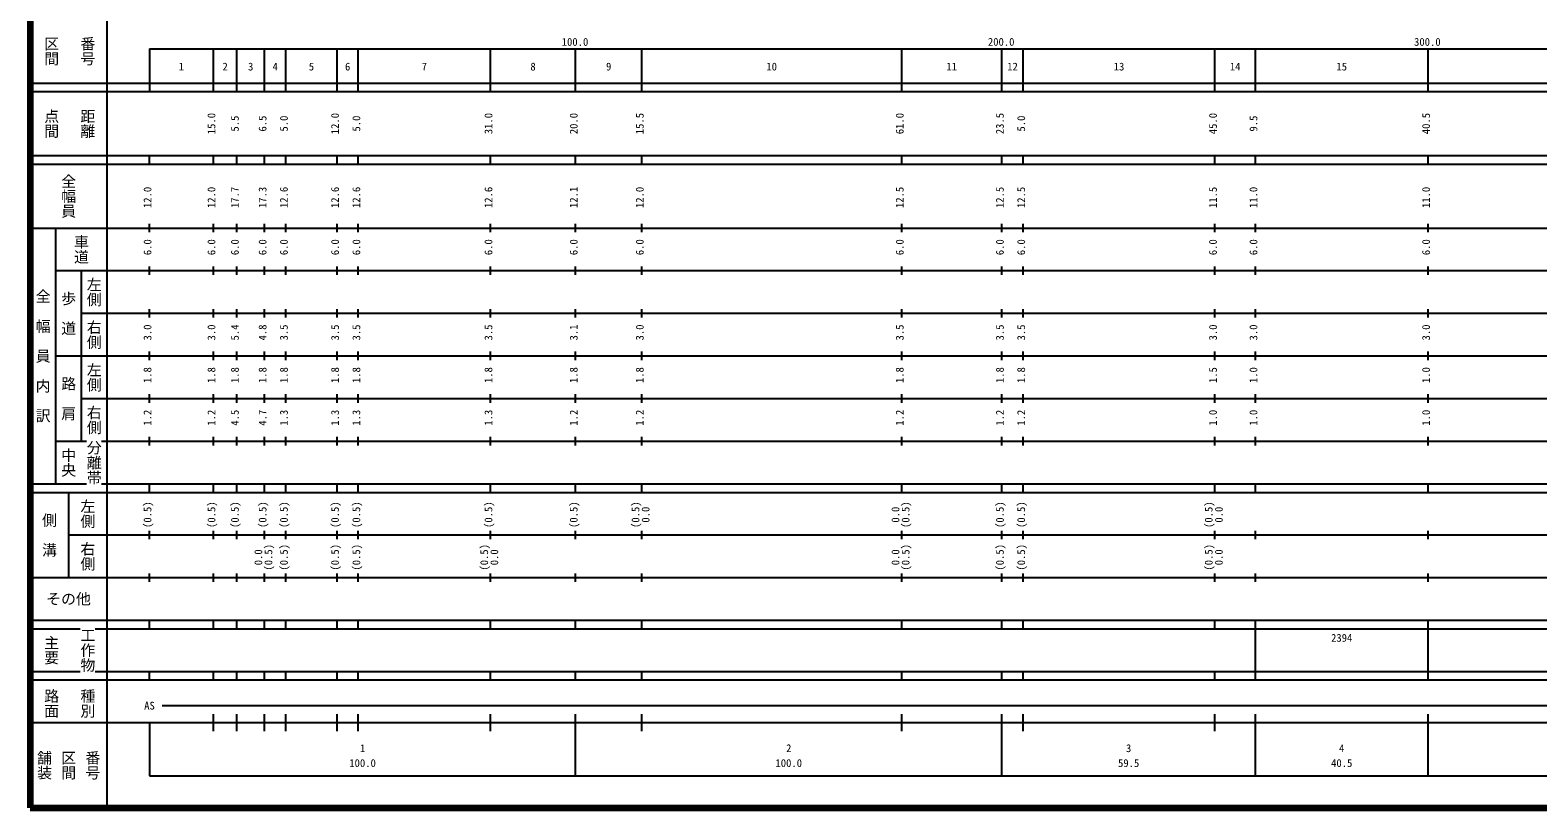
# Model space of a CAD drawing. Units: millimetres on the paper, enlarged 1000 times. Extents: x 40000 to 680000, y 20000 to 380000.
# Drawn here: x 40000 to 393770, y 20000 to 202409 of the extents above; entities that cross this region are included whole.
import ezdxf
from ezdxf.enums import TextEntityAlignment as Align

# ---------------------------------------------------------------- set-up
doc = ezdxf.new("R2010")
doc.units = ezdxf.units.MM
doc.header["$LTSCALE"] = 1000
doc.layers.add('M-TTL', color=2, linetype='Continuous', lineweight=140)
doc.layers.add('M-TTL-BAND', color=7, linetype='Continuous', lineweight=25)
doc.styles.add('@ＭＳ ゴシック', font='')
doc.styles.add('ＭＳ ゴシック', font='')
doc.styles.get('@ＭＳ ゴシック').set_extended_font_data('@MS Gothic')
doc.styles.get('ＭＳ ゴシック').set_extended_font_data('MS Gothic')

msp = doc.modelspace()

# ---------------------------------------------------------------- linework, layer by layer
at = {"layer": 'M-TTL'}
for p, q in [((40000, 380000), (40000, 20000)), ((40000, 20000), (680000, 20000))]:
    msp.add_line(p, q, dxfattribs=at)
at = {"layer": 'M-TTL-BAND'}
for p, q in [((58000, 370000), (58000, 20000)), ((68000, 198000), (579000, 198000)), ((68000, 198000), (68000, 188000)), ((83000, 188000), (83000, 198000)), ((88500, 188000), (88500, 198000)), ((95000, 188000), (95000, 198000)), ((100000, 188000), (100000, 198000)), ((112000, 188000), (112000, 198000)), ((117000, 188000), (117000, 198000)), ((148000, 188000), (148000, 198000)), ((168000, 188000), (168000, 198000)), ((183500, 188000), (183500, 198000)), ((244500, 188000), (244500, 198000)), ((268000, 188000), (268000, 198000)), ((273000, 188000), (273000, 198000)), ((318000, 188000), (318000, 198000)), ((327500, 188000), (327500, 198000)), ((368000, 188000), (368000, 198000)), ((40000, 190000), (579000, 190000)), ((40000, 188000), (579000, 188000)), ((40000, 173000), (579000, 173000)), ((40000, 171000), (579000, 171000)), ((68000, 171000), (68000, 173000)), ((83000, 171000), (83000, 173000)), ((88500, 171000), (88500, 173000)), ((95000, 171000), (95000, 173000)), ((100000, 171000), (100000, 173000)), ((112000, 171000), (112000, 173000)), ((117000, 171000), (117000, 173000)), ((148000, 171000), (148000, 173000)), ((168000, 171000), (168000, 173000)), ((183500, 171000), (183500, 173000)), ((244500, 171000), (244500, 173000)), ((268000, 171000), (268000, 173000)), ((273000, 171000), (273000, 173000)), ((318000, 171000), (318000, 173000)), ((327500, 171000), (327500, 173000)), ((368000, 171000), (368000, 173000)), ((40000, 156000), (579000, 156000)), ((46000, 96000), (46000, 156000)), ((68000, 155000), (68000, 157000)), ((83000, 155000), (83000, 157000)), ((88500, 155000), (88500, 157000)), ((95000, 155000), (95000, 157000)), ((100000, 155000), (100000, 157000)), ((112000, 155000), (112000, 157000)), ((117000, 155000), (117000, 157000)), ((148000, 155000), (148000, 157000)), ((168000, 155000), (168000, 157000)), ((183500, 155000), (183500, 157000)), ((244500, 155000), (244500, 157000)), ((268000, 155000), (268000, 157000)), ((273000, 155000), (273000, 157000)), ((318000, 155000), (318000, 157000)), ((327500, 155000), (327500, 157000)), ((368000, 155000), (368000, 157000)), ((46000, 146000), (579000, 146000)), ((52000, 146000), (52000, 106000)), ((68000, 145000), (68000, 147000)), ((83000, 145000), (83000, 147000)), ((88500, 145000), (88500, 147000)), ((95000, 145000), (95000, 147000)), ((100000, 145000), (100000, 147000)), ((112000, 145000), (112000, 147000)), ((117000, 145000), (117000, 147000)), ((148000, 145000), (148000, 147000)), ((168000, 145000), (168000, 147000)), ((183500, 145000), (183500, 147000)), ((244500, 145000), (244500, 147000)), ((268000, 145000), (268000, 147000)), ((273000, 145000), (273000, 147000)), ((318000, 145000), (318000, 147000)), ((327500, 145000), (327500, 147000)), ((368000, 145000), (368000, 147000)), ((52000, 136000), (579000, 136000)), ((68000, 135000), (68000, 137000)), ((83000, 135000), (83000, 137000)), ((88500, 135000), (88500, 137000)), ((95000, 135000), (95000, 137000)), ((100000, 135000), (100000, 137000)), ((112000, 135000), (112000, 137000)), ((117000, 135000), (117000, 137000)), ((148000, 135000), (148000, 137000)), ((168000, 135000), (168000, 137000)), ((183500, 135000), (183500, 137000)), ((244500, 135000), (244500, 137000)), ((268000, 135000), (268000, 137000)), ((273000, 135000), (273000, 137000)), ((318000, 135000), (318000, 137000)), ((327500, 135000), (327500, 137000)), ((368000, 135000), (368000, 137000)), ((46000, 126000), (579000, 126000)), ((68000, 125000), (68000, 127000)), ((83000, 125000), (83000, 127000)), ((88500, 125000), (88500, 127000)), ((95000, 125000), (95000, 127000)), ((100000, 125000), (100000, 127000)), ((112000, 125000), (112000, 127000)), ((117000, 125000), (117000, 127000)), ((148000, 125000), (148000, 127000)), ((168000, 125000), (168000, 127000)), ((183500, 125000), (183500, 127000)), ((244500, 125000), (244500, 127000)), ((268000, 125000), (268000, 127000)), ((273000, 125000), (273000, 127000)), ((318000, 125000), (318000, 127000)), ((327500, 125000), (327500, 127000)), ((368000, 125000), (368000, 127000)), ((68000, 115000), (68000, 117000)), ((83000, 115000), (83000, 117000)), ((88500, 115000), (88500, 117000)), ((95000, 115000), (95000, 117000)), ((100000, 115000), (100000, 117000)), ((112000, 115000), (112000, 117000)), ((117000, 115000), (117000, 117000)), ((148000, 115000), (148000, 117000)), ((168000, 115000), (168000, 117000)), ((183500, 115000), (183500, 117000)), ((244500, 115000), (244500, 117000)), ((268000, 115000), (268000, 117000)), ((273000, 115000), (273000, 117000)), ((318000, 115000), (318000, 117000)), ((327500, 115000), (327500, 117000)), ((368000, 115000), (368000, 117000)), ((52000, 116000), (579000, 116000)), ((68000, 105000), (68000, 107000)), ((83000, 105000), (83000, 107000)), ((88500, 105000), (88500, 107000)), ((95000, 105000), (95000, 107000)), ((100000, 105000), (100000, 107000)), ((112000, 105000), (112000, 107000)), ((117000, 105000), (117000, 107000)), ((148000, 105000), (148000, 107000)), ((168000, 105000), (168000, 107000)), ((183500, 105000), (183500, 107000)), ((244500, 105000), (244500, 107000)), ((268000, 105000), (268000, 107000)), ((273000, 105000), (273000, 107000)), ((318000, 105000), (318000, 107000)), ((327500, 105000), (327500, 107000)), ((368000, 105000), (368000, 107000)), ((46000, 106000), (53250, 106000)), ((56750, 106000), (579000, 106000)), ((40000, 96000), (53250, 96000)), ((56750, 96000), (579000, 96000)), ((68000, 94000), (68000, 96000)), ((83000, 94000), (83000, 96000)), ((88500, 94000), (88500, 96000)), ((95000, 94000), (95000, 96000)), ((100000, 94000), (100000, 96000)), ((112000, 94000), (112000, 96000)), ((117000, 94000), (117000, 96000)), ((148000, 94000), (148000, 96000)), ((168000, 94000), (168000, 96000)), ((183500, 94000), (183500, 96000)), ((244500, 94000), (244500, 96000)), ((268000, 94000), (268000, 96000)), ((273000, 94000), (273000, 96000)), ((318000, 94000), (318000, 96000)), ((327500, 94000), (327500, 96000)), ((368000, 94000), (368000, 96000)), ((40000, 94000), (579000, 94000)), ((49000, 94000), (49000, 74000)), ((68000, 83000), (68000, 85000)), ((83000, 83000), (83000, 85000)), ((88500, 83000), (88500, 85000)), ((95000, 83000), (95000, 85000)), ((100000, 83000), (100000, 85000)), ((112000, 83000), (112000, 85000)), ((117000, 83000), (117000, 85000)), ((148000, 83000), (148000, 85000)), ((168000, 83000), (168000, 85000)), ((183500, 83000), (183500, 85000)), ((244500, 83000), (244500, 85000)), ((268000, 83000), (268000, 85000)), ((273000, 83000), (273000, 85000)), ((318000, 83000), (318000, 85000)), ((327500, 83000), (327500, 85000)), ((368000, 83000), (368000, 85000)), ((49000, 84000), (579000, 84000)), ((68000, 73000), (68000, 75000)), ((83000, 73000), (83000, 75000)), ((88500, 73000), (88500, 75000)), ((95000, 73000), (95000, 75000)), ((100000, 73000), (100000, 75000)), ((112000, 73000), (112000, 75000)), ((117000, 73000), (117000, 75000)), ((148000, 73000), (148000, 75000)), ((168000, 73000), (168000, 75000)), ((183500, 73000), (183500, 75000)), ((244500, 73000), (244500, 75000)), ((268000, 73000), (268000, 75000)), ((273000, 73000), (273000, 75000)), ((318000, 73000), (318000, 75000)), ((327500, 73000), (327500, 75000)), ((368000, 73000), (368000, 75000)), ((40000, 74000), (579000, 74000)), ((40000, 64000), (579000, 64000)), ((68000, 62000), (68000, 64000)), ((83000, 62000), (83000, 64000)), ((88500, 62000), (88500, 64000)), ((95000, 62000), (95000, 64000)), ((100000, 62000), (100000, 64000)), ((112000, 62000), (112000, 64000)), ((117000, 62000), (117000, 64000)), ((148000, 62000), (148000, 64000)), ((168000, 62000), (168000, 64000)), ((183500, 62000), (183500, 64000)), ((244500, 62000), (244500, 64000)), ((268000, 62000), (268000, 64000)), ((273000, 62000), (273000, 64000)), ((318000, 62000), (318000, 64000)), ((327500, 62000), (327500, 64000)), ((368000, 62000), (368000, 64000)), ((40000, 62000), (51750, 62000)), ((55250, 62000), (579000, 62000)), ((327500, 52000), (327500, 62000)), ((368000, 52000), (368000, 62000)), ((368000, 52000), (368000, 62000)), ((40000, 52000), (51750, 52000)), ((40000, 50000), (579000, 50000)), ((55250, 52000), (579000, 52000)), ((68000, 50000), (68000, 52000)), ((83000, 50000), (83000, 52000)), ((88500, 50000), (88500, 52000)), ((95000, 50000), (95000, 52000)), ((100000, 50000), (100000, 52000)), ((112000, 50000), (112000, 52000)), ((117000, 50000), (117000, 52000)), ((148000, 50000), (148000, 52000)), ((168000, 50000), (168000, 52000)), ((183500, 50000), (183500, 52000)), ((244500, 50000), (244500, 52000)), ((268000, 50000), (268000, 52000)), ((273000, 50000), (273000, 52000)), ((318000, 50000), (318000, 52000)), ((327500, 50000), (327500, 52000)), ((368000, 50000), (368000, 52000)), ((71000, 44000), (565000, 44000)), ((40000, 40000), (579000, 40000)), ((68000, 40000), (68000, 27500)), ((83000, 38000), (83000, 42000)), ((88500, 38000), (88500, 42000)), ((95000, 38000), (95000, 42000)), ((100000, 38000), (100000, 42000)), ((112000, 38000), (112000, 42000)), ((117000, 38000), (117000, 42000)), ((148000, 38000), (148000, 42000)), ((168000, 27500), (168000, 42000)), ((183500, 38000), (183500, 42000)), ((244500, 38000), (244500, 42000)), ((268000, 27500), (268000, 42000)), ((273000, 38000), (273000, 42000)), ((318000, 38000), (318000, 42000)), ((327500, 27500), (327500, 42000)), ((368000, 27500), (368000, 42000)), ((68000, 27500), (579000, 27500))]:
    msp.add_line(p, q, dxfattribs=at)

# ---------------------------------------------------------------- texts
at = {"layer": 'M-TTL-BAND', "style": '@ＭＳ ゴシック'}
for s, p in [('区間', (45000, 197500)), ('番号', (53500, 197500)), ('点間', (45000, 180500)), ('距離', (53500, 180500)), ('全幅員', (49000, 163500)), ('車道', (52000, 151000)), ('全\u3000幅\u3000員\u3000内\u3000訳', (43000, 126000)), ('左側', (55000, 141000)), ('歩\u3000道', (49000, 136000)), ('右側', (55000, 131000)), ('左側', (55000, 121000)), ('路\u3000肩', (49000, 116000)), ('右側', (55000, 111000)), ('中央', (49000, 101000)), ('分離帯', (55000, 101000)), ('左側', (53500, 89000)), ('側\u3000溝', (44500, 84000)), ('右側', (53500, 79000)), ('主要', (45000, 57000)), ('工作物', (53500, 57000)), ('路面', (45000, 44500)), ('種別', (53500, 44500)), ('舗装', (43333, 30000)), ('区間', (49000, 30000)), ('番号', (54667, 30000))]:
    msp.add_text(s, height=2566, rotation=270, dxfattribs=at).set_placement(p, align=Align.MIDDLE_CENTER)
at = {"layer": 'M-TTL-BAND', "style": 'ＭＳ ゴシック'}
for s, p in [('100.0', (167844, 198195)), ('200.0', (267844, 198195)), ('300.0', (367844, 198195)), ('1', (75500, 192405)), ('2', (85750, 192405)), ('3', (91750, 192405)), ('4', (97500, 192405)), ('5', (106000, 192405)), ('6', (114500, 192405)), ('7', (132500, 192405)), ('8', (158000, 192405)), ('9', (175750, 192405)), ('10', (214000, 192405)), ('11', (256250, 192405)), ('12', (270500, 192405)), ('13', (295500, 192405)), ('14', (322750, 192405)), ('15', (347750, 192405)), ('AS', (68000, 42500)), ('1', (118000, 32523)), ('2', (218000, 32523)), ('3', (297750, 32523)), ('4', (347750, 32523)), ('100.0', (118000, 29033)), ('100.0', (218000, 29033)), ('59.5', (297750, 29033)), ('40.5', (347750, 29033))]:
    msp.add_text(s, height=1833, dxfattribs=at).set_placement(p, align=Align.BOTTOM_CENTER)
for s, p in [('15.0', (84000, 180500)), ('5.5', (89500, 180500)), ('6.5', (96000, 180500)), ('5.0', (101000, 180500)), ('12.0', (113000, 180500)), ('5.0', (118000, 180500)), ('31.0', (149000, 180500)), ('20.0', (169000, 180500)), ('15.5', (184500, 180500)), ('61.0', (245500, 180500)), ('23.5', (269000, 180500)), ('5.0', (274000, 180500)), ('45.0', (319000, 180500)), ('9.5', (328500, 180500)), ('40.5', (369000, 180500)), ('12.0', (69000, 163174)), ('12.0', (84000, 163174)), ('17.7', (89500, 163174)), ('17.3', (96000, 163174)), ('12.6', (101000, 163174)), ('12.6', (113000, 163174)), ('12.6', (118000, 163174)), ('12.6', (149000, 163174)), ('12.1', (169000, 163174)), ('12.0', (184500, 163174)), ('12.5', (245500, 163174)), ('12.5', (269000, 163174)), ('12.5', (274000, 163174)), ('11.5', (319000, 163174)), ('11.0', (328500, 163174)), ('11.0', (369000, 163174)), ('6.0', (69000, 151500)), ('6.0', (84000, 151500)), ('6.0', (89500, 151500)), ('6.0', (96000, 151500)), ('6.0', (101000, 151500)), ('6.0', (113000, 151500)), ('6.0', (118000, 151500)), ('6.0', (149000, 151500)), ('6.0', (169000, 151500)), ('6.0', (184500, 151500)), ('6.0', (245500, 151500)), ('6.0', (269000, 151500)), ('6.0', (274000, 151500)), ('6.0', (319000, 151500)), ('6.0', (328500, 151500)), ('6.0', (369000, 151500)), ('3.0', (69000, 131500)), ('3.0', (84000, 131500)), ('5.4', (89500, 131500)), ('4.8', (96000, 131500)), ('3.5', (101000, 131500)), ('3.5', (113000, 131500)), ('3.5', (118000, 131500)), ('3.5', (149000, 131500)), ('3.1', (169000, 131500)), ('3.0', (184500, 131500)), ('3.5', (245500, 131500)), ('3.5', (269000, 131500)), ('3.5', (274000, 131500)), ('3.0', (319000, 131500)), ('3.0', (328500, 131500)), ('3.0', (369000, 131500)), ('1.8', (69000, 121500)), ('1.8', (84000, 121500)), ('1.8', (89500, 121500)), ('1.8', (96000, 121500)), ('1.8', (101000, 121500)), ('1.8', (113000, 121500)), ('1.8', (118000, 121500)), ('1.8', (149000, 121500)), ('1.8', (169000, 121500)), ('1.8', (184500, 121500)), ('1.8', (245500, 121500)), ('1.8', (269000, 121500)), ('1.8', (274000, 121500)), ('1.5', (319000, 121500)), ('1.0', (328500, 121500)), ('1.0', (369000, 121500)), ('1.2', (69000, 111500)), ('1.2', (84000, 111500)), ('4.5', (89500, 111500)), ('4.7', (96000, 111500)), ('1.3', (101000, 111500)), ('1.3', (113000, 111500)), ('1.3', (118000, 111500)), ('1.3', (149000, 111500)), ('1.2', (169000, 111500)), ('1.2', (184500, 111500)), ('1.2', (245500, 111500)), ('1.2', (269000, 111500)), ('1.2', (274000, 111500)), ('1.0', (319000, 111500)), ('1.0', (328500, 111500)), ('1.0', (369000, 111500)), ('(0.5)', (69000, 88764)), ('(0.5)', (84000, 88764)), ('(0.5)', (89500, 88764)), ('(0.5)', (96000, 88764)), ('(0.5)', (101000, 88764)), ('(0.5)', (113000, 88764)), ('(0.5)', (118000, 88764)), ('(0.5)', (149000, 88764)), ('(0.5)', (169000, 88764)), ('(0.5)', (183500, 88764)), ('0.0', (185870, 88764)), ('0.0', (244500, 88764)), ('(0.5)', (246870, 88764)), ('(0.5)', (269000, 88764)), ('(0.5)', (274000, 88764)), ('(0.5)', (318000, 88764)), ('0.0', (320370, 88764)), ('(0.5)', (97370, 78764)), ('(0.5)', (101000, 78764)), ('(0.5)', (113000, 78764)), ('(0.5)', (118000, 78764)), ('(0.5)', (148000, 78764)), ('(0.5)', (246870, 78764)), ('(0.5)', (269000, 78764)), ('(0.5)', (274000, 78764)), ('(0.5)', (318000, 78764)), ('0.0', (95000, 78764)), ('0.0', (150370, 78764)), ('0.0', (244500, 78764)), ('0.0', (320370, 78764))]:
    msp.add_text(s, height=1833, rotation=90, dxfattribs=at).set_placement(p, align=Align.BOTTOM_CENTER)
msp.add_text('その他', height=2566, dxfattribs=at).set_placement((49000, 69000), align=Align.MIDDLE_CENTER)
msp.add_text('2394', height=1833, dxfattribs=at).set_placement((345250, 58405), align=Align.BOTTOM_LEFT)

doc.saveas('drawing.dxf')
